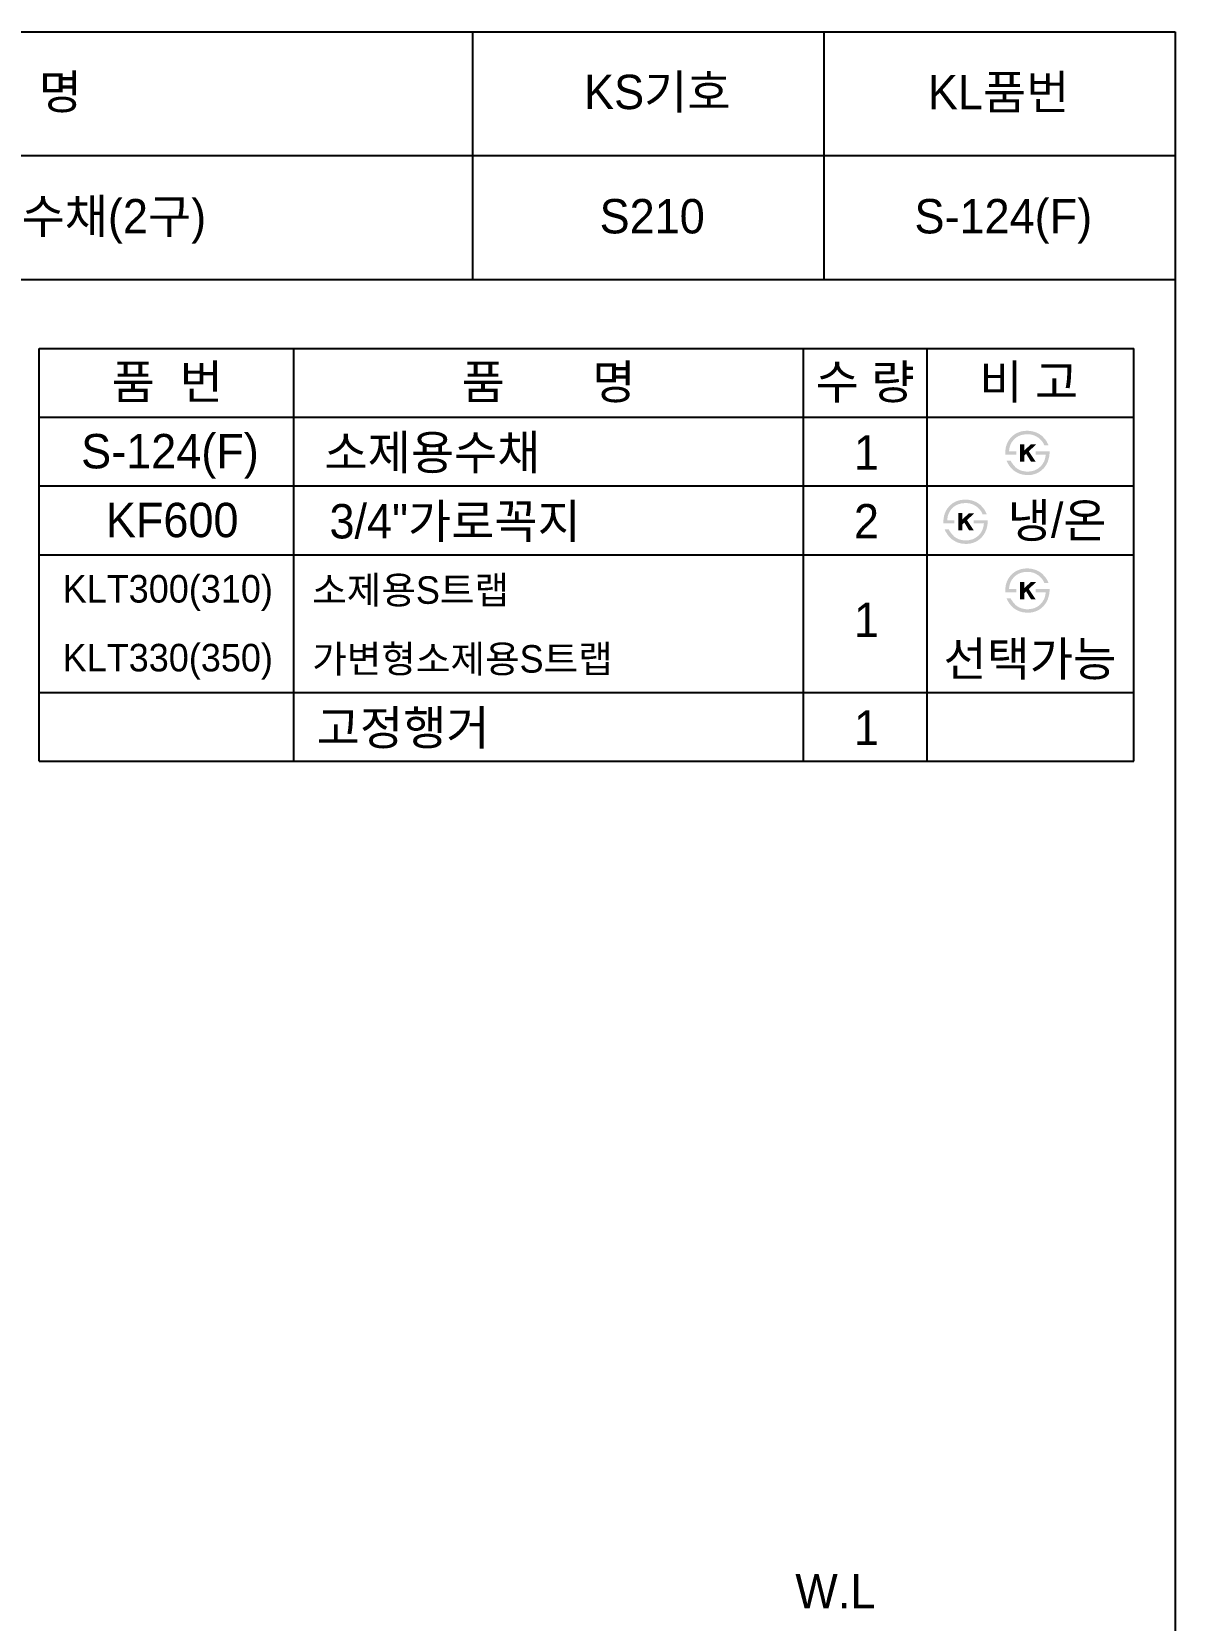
# Model space of a CAD drawing. Header units: millimetres. Extents: x 0 to 3705, y -67 to 2530.
# Drawn here: x 2874 to 3705, y 1376 to 2530 of the extents above; entities that cross this region are included whole.
import ezdxf
from ezdxf.enums import TextEntityAlignment as Align

# ---------------------------------------------------------------- set-up
doc = ezdxf.new("R2010")
doc.units = ezdxf.units.MM
doc.layers.add('TEXT', color=7, linetype='Continuous')
doc.layers.add('도각라인', color=255, linetype='Continuous')
doc.styles.add('타이틀', font='H2GTRM.TTF', dxfattribs={"height": 25})

msp = doc.modelspace()

# ---------------------------------------------------------------- hatches: boundary and pattern name
at = {"layer": 'TEXT'}
for points in [[(3581.3, 2222.8), (3581.3, 2223.2), (3581.3, 2223.6), (3581.3, 2224), (3581.3, 2224.4), (3581.3, 2224.8), (3581.3, 2225.2), (3581.4, 2225.6), (3581.4, 2226), (3581.5, 2226.4), (3581.5, 2226.8), (3581.6, 2227.2), (3581.7, 2227.6), (3581.7, 2228), (3581.8, 2228.4), (3581.9, 2228.8), (3582, 2229.1), (3582.2, 2229.5), (3582.3, 2229.9), (3582.4, 2230.3), (3582.6, 2230.6), (3582.7, 2231), (3582.9, 2231.4), (3583.1, 2231.7), (3583.2, 2232.1), (3583.4, 2232.4), (3583.6, 2232.7), (3583.8, 2233.1), (3584, 2233.4), (3584.3, 2233.7), (3584.5, 2234), (3584.7, 2234.3), (3585.2, 2234.9), (3585.5, 2235.2), (3585.8, 2235.5), (3586.1, 2235.8), (3586.3, 2236.1), (3586.6, 2236.4), (3586.9, 2236.6), (3587.3, 2236.9), (3587.6, 2237.1), (3587.9, 2237.4), (3588.2, 2237.6), (3588.6, 2237.8), (3588.9, 2238), (3589.3, 2238.2), (3589.6, 2238.4), (3590, 2238.6), (3590.4, 2238.7), (3590.8, 2238.9), (3591.2, 2239.1), (3591.6, 2239.2), (3592.1, 2239.4), (3592.5, 2239.5), (3592.9, 2239.6), (3593.4, 2239.7), (3593.8, 2239.8), (3594.3, 2239.9), (3594.8, 2239.9), (3595.2, 2240), (3595.7, 2240), (3596.2, 2240.1), (3596.7, 2240.1), (3597.2, 2240.1), (3597.9, 2240.1), (3598.3, 2240.1), (3598.7, 2240), (3599, 2240), (3599.4, 2240), (3599.8, 2239.9), (3600.1, 2239.9), (3600.5, 2239.8), (3600.8, 2239.7), (3601.2, 2239.7), (3601.5, 2239.6), (3601.8, 2239.5), (3602.2, 2239.4), (3602.5, 2239.3), (3602.8, 2239.2), (3603.2, 2239.1), (3603.5, 2239), (3603.8, 2238.9), (3604.1, 2238.7), (3604.4, 2238.6), (3604.7, 2238.5), (3605, 2238.3), (3605.3, 2238.2), (3605.6, 2238), (3605.9, 2237.8), (3606.2, 2237.7), (3606.4, 2237.5), (3606.7, 2237.3), (3607, 2237.1), (3607.3, 2236.9), (3607.5, 2236.7), (3608, 2236.4), (3608.4, 2236), (3608.8, 2235.6), (3609.1, 2235.2), (3609.5, 2234.8), (3609.9, 2234.4), (3610.2, 2234), (3610.5, 2233.6), (3610.9, 2233.1), (3611.2, 2232.6), (3611.5, 2232.2), (3611.7, 2231.7), (3612, 2231.1), (3612.3, 2230.6), (3612.5, 2230.1), (3612.7, 2229.5), (3612.7, 2229.5), (3609.6, 2229.5), (3609.6, 2229.5), (3609.6, 2229.7), (3609.5, 2229.9), (3609.5, 2230.1), (3609.4, 2230.2), (3609.3, 2230.4), (3609.2, 2230.6), (3609.1, 2230.7), (3609.1, 2230.9), (3609, 2231.1), (3608.9, 2231.2), (3608.8, 2231.4), (3608.7, 2231.6), (3608.6, 2231.7), (3608.4, 2231.9), (3608.3, 2232.1), (3608.2, 2232.2), (3608.1, 2232.4), (3608, 2232.6), (3607.7, 2232.9), (3607.4, 2233.2), (3607.1, 2233.5), (3606.8, 2233.8), (3606.5, 2234.1), (3606.1, 2234.4), (3605.8, 2234.7), (3605.6, 2234.9), (3605.3, 2235.1), (3605.1, 2235.2), (3604.8, 2235.4), (3604.6, 2235.5), (3604.4, 2235.7), (3604.1, 2235.8), (3603.9, 2236), (3603.6, 2236.1), (3603.4, 2236.2), (3603.1, 2236.4), (3602.9, 2236.5), (3602.6, 2236.6), (3602.4, 2236.7), (3602.1, 2236.8), (3601.9, 2236.9), (3601.6, 2237), (3601.3, 2237), (3601.1, 2237.1), (3600.8, 2237.2), (3600.5, 2237.3), (3600.3, 2237.3), (3600, 2237.4), (3599.7, 2237.4), (3599.4, 2237.5), (3599.2, 2237.5), (3598.9, 2237.5), (3598.6, 2237.6), (3598.3, 2237.6), (3598, 2237.6), (3597.7, 2237.6), (3597.4, 2237.6), (3597.1, 2237.6), (3596.8, 2237.6), (3596.4, 2237.6), (3596.1, 2237.5), (3595.7, 2237.5), (3595.4, 2237.5), (3595.1, 2237.4), (3594.8, 2237.4), (3594.5, 2237.3), (3594.1, 2237.3), (3593.8, 2237.2), (3593.5, 2237.1), (3593.2, 2237), (3592.9, 2237), (3592.6, 2236.9), (3592.3, 2236.8), (3592, 2236.7), (3591.8, 2236.5), (3591.5, 2236.4), (3591.2, 2236.3), (3590.9, 2236.2), (3590.7, 2236), (3590.4, 2235.9), (3590.1, 2235.7), (3589.9, 2235.6), (3589.6, 2235.4), (3589.4, 2235.2), (3589.1, 2235), (3588.9, 2234.9), (3588.6, 2234.7), (3588.4, 2234.5), (3588.2, 2234.3), (3587.9, 2234), (3587.7, 2233.8), (3587.5, 2233.6), (3587.3, 2233.4), (3587.1, 2233.1), (3586.9, 2232.9), (3586.7, 2232.6), (3586.5, 2232.4), (3586.3, 2232.1), (3586.1, 2231.9), (3586, 2231.6), (3585.8, 2231.4), (3585.7, 2231.1), (3585.5, 2230.8), (3585.4, 2230.5), (3585.3, 2230.3), (3585.1, 2230), (3585, 2229.7), (3584.9, 2229.4), (3584.8, 2229.1), (3584.7, 2228.8), (3584.6, 2228.5), (3584.5, 2228.2), (3584.4, 2227.8), (3584.4, 2227.5), (3584.3, 2227.2), (3584.3, 2226.9), (3584.2, 2226.5), (3584.2, 2226.2), (3584.1, 2225.8), (3584.1, 2225.5), (3584.1, 2225.1), (3584.1, 2225.1), (3589.3, 2225.1), (3589.3, 2225.1), (3589.3, 2225.1), (3589.3, 2222.8), (3589.3, 2222.8), (3589.3, 2222.8), (3581.3, 2222.8)], [(3595.1, 2225.8), (3599.9, 2230.2), (3603.8, 2230.2), (3598.4, 2225.2), (3603.4, 2217.7), (3600, 2217.7), (3596.5, 2223.4), (3595.1, 2222.2), (3595.1, 2217.7), (3592.1, 2217.7), (3592.1, 2230.3), (3595.1, 2230.3)], [(3613.5, 2225.1), (3613.5, 2224.7), (3613.5, 2224.3), (3613.5, 2223.8), (3613.5, 2223.4), (3613.4, 2223), (3613.4, 2222.5), (3613.3, 2222.1), (3613.3, 2221.7), (3613.2, 2221.3), (3613.1, 2220.9), (3613, 2220.4), (3612.9, 2220), (3612.8, 2219.6), (3612.7, 2219.2), (3612.6, 2218.8), (3612.4, 2218.4), (3612.3, 2218), (3612.2, 2217.6), (3612, 2217.3), (3611.8, 2216.9), (3611.7, 2216.5), (3611.5, 2216.2), (3611.3, 2215.8), (3611.1, 2215.5), (3610.9, 2215.1), (3610.7, 2214.8), (3610.5, 2214.5), (3610.2, 2214.2), (3610, 2213.8), (3609.8, 2213.5), (3609.5, 2213.2), (3609.3, 2212.9), (3609, 2212.6), (3608.7, 2212.4), (3608.4, 2212.1), (3608.1, 2211.8), (3607.9, 2211.6), (3607.6, 2211.3), (3607.3, 2211.1), (3606.9, 2210.8), (3606.6, 2210.6), (3606.3, 2210.4), (3606, 2210.2), (3605.7, 2210), (3605.3, 2209.8), (3605, 2209.6), (3604.6, 2209.4), (3604.3, 2209.3), (3603.9, 2209.1), (3603.5, 2209), (3603.2, 2208.8), (3602.8, 2208.7), (3602.4, 2208.6), (3602, 2208.5), (3601.6, 2208.4), (3601.3, 2208.3), (3600.9, 2208.2), (3600.5, 2208.1), (3600.1, 2208.1), (3599.7, 2208), (3599.3, 2208), (3598.9, 2208), (3598.5, 2207.9), (3598.1, 2207.9), (3597.4, 2207.9), (3596.7, 2208), (3596.1, 2208), (3595.5, 2208.1), (3594.8, 2208.2), (3594.5, 2208.2), (3594.2, 2208.3), (3593.9, 2208.3), (3593.6, 2208.4), (3593.3, 2208.5), (3593, 2208.6), (3592.7, 2208.6), (3592.4, 2208.7), (3592.1, 2208.8), (3591.9, 2208.9), (3591.6, 2209), (3591.3, 2209.1), (3591, 2209.2), (3590.7, 2209.4), (3590.5, 2209.5), (3590.2, 2209.6), (3589.9, 2209.7), (3589.7, 2209.9), (3589.4, 2210), (3589.2, 2210.2), (3588.9, 2210.3), (3588.4, 2210.7), (3588.1, 2210.8), (3587.9, 2211), (3587.6, 2211.2), (3587.3, 2211.4), (3587.1, 2211.6), (3586.9, 2211.8), (3586.6, 2212), (3586.4, 2212.2), (3586.2, 2212.5), (3585.9, 2212.7), (3585.7, 2212.9), (3585.5, 2213.1), (3585.3, 2213.4), (3585.1, 2213.6), (3584.9, 2213.9), (3584.7, 2214.1), (3584.5, 2214.4), (3584.3, 2214.6), (3584.1, 2214.9), (3583.9, 2215.2), (3583.8, 2215.5), (3583.6, 2215.7), (3583.4, 2216), (3583.3, 2216.3), (3583.1, 2216.6), (3582.9, 2216.9), (3582.8, 2217.2), (3582.5, 2217.8), (3582.2, 2218.5), (3582.2, 2218.5), (3585.2, 2218.5), (3585.2, 2218.5), (3585.4, 2218.1), (3585.6, 2217.6), (3585.9, 2217.2), (3586.1, 2216.9), (3586.4, 2216.5), (3586.6, 2216.1), (3586.9, 2215.8), (3587.1, 2215.4), (3587.4, 2215.1), (3587.7, 2214.8), (3588, 2214.5), (3588.3, 2214.2), (3588.5, 2213.9), (3588.8, 2213.6), (3589.1, 2213.3), (3589.5, 2213.1), (3589.7, 2212.9), (3589.9, 2212.7), (3590.1, 2212.6), (3590.4, 2212.4), (3590.6, 2212.3), (3590.9, 2212.1), (3591.1, 2212), (3591.3, 2211.9), (3591.6, 2211.7), (3591.8, 2211.6), (3592.1, 2211.5), (3592.4, 2211.4), (3592.6, 2211.3), (3592.9, 2211.2), (3593.1, 2211.1), (3593.4, 2211), (3593.7, 2211), (3593.9, 2210.9), (3594.2, 2210.8), (3594.5, 2210.8), (3594.8, 2210.7), (3595.1, 2210.7), (3595.4, 2210.6), (3595.6, 2210.6), (3595.9, 2210.6), (3596.2, 2210.5), (3596.5, 2210.5), (3596.8, 2210.5), (3597.1, 2210.5), (3597.4, 2210.5), (3597.8, 2210.5), (3598.6, 2210.5), (3598.9, 2210.6), (3599.2, 2210.6), (3599.4, 2210.6), (3599.7, 2210.6), (3600, 2210.7), (3600.2, 2210.7), (3600.5, 2210.8), (3600.7, 2210.8), (3601, 2210.9), (3601.3, 2210.9), (3601.5, 2211), (3601.8, 2211.1), (3602, 2211.2), (3602.3, 2211.2), (3602.5, 2211.3), (3602.8, 2211.4), (3603, 2211.5), (3603.3, 2211.6), (3603.5, 2211.8), (3603.7, 2211.9), (3604, 2212), (3604.2, 2212.1), (3604.5, 2212.3), (3604.7, 2212.4), (3604.9, 2212.6), (3605.1, 2212.7), (3605.4, 2212.9), (3605.6, 2213), (3605.8, 2213.2), (3606.1, 2213.4), (3606.3, 2213.6), (3606.6, 2213.8), (3606.8, 2214), (3607, 2214.3), (3607.3, 2214.5), (3607.5, 2214.8), (3607.7, 2215), (3607.9, 2215.3), (3608.1, 2215.5), (3608.3, 2215.8), (3608.5, 2216), (3608.7, 2216.3), (3608.8, 2216.6), (3609, 2216.9), (3609.1, 2217.2), (3609.3, 2217.4), (3609.4, 2217.7), (3609.6, 2218), (3609.7, 2218.3), (3609.8, 2218.7), (3609.9, 2219), (3610, 2219.3), (3610.1, 2219.6), (3610.2, 2220), (3610.3, 2220.3), (3610.4, 2220.6), (3610.5, 2221), (3610.5, 2221.3), (3610.6, 2221.7), (3610.6, 2222.1), (3610.7, 2222.4), (3610.7, 2222.8), (3610.7, 2222.8), (3603.3, 2222.8), (3603.3, 2222.8), (3603.3, 2222.8), (3603.3, 2225.1), (3603.3, 2225.1), (3603.3, 2225.1), (3613.5, 2225.1)], [(3536.4, 2172.8), (3536.4, 2173.2), (3536.4, 2173.6), (3536.4, 2174), (3536.4, 2174.4), (3536.4, 2174.8), (3536.4, 2175.2), (3536.5, 2175.6), (3536.5, 2176), (3536.6, 2176.4), (3536.6, 2176.8), (3536.7, 2177.2), (3536.8, 2177.6), (3536.8, 2178), (3536.9, 2178.4), (3537, 2178.8), (3537.1, 2179.1), (3537.3, 2179.5), (3537.4, 2179.9), (3537.5, 2180.3), (3537.7, 2180.6), (3537.8, 2181), (3538, 2181.4), (3538.2, 2181.7), (3538.3, 2182.1), (3538.5, 2182.4), (3538.7, 2182.7), (3538.9, 2183.1), (3539.1, 2183.4), (3539.4, 2183.7), (3539.6, 2184), (3539.8, 2184.3), (3540.3, 2184.9), (3540.6, 2185.2), (3540.9, 2185.5), (3541.2, 2185.8), (3541.4, 2186.1), (3541.7, 2186.4), (3542.1, 2186.6), (3542.4, 2186.9), (3542.7, 2187.1), (3543, 2187.4), (3543.3, 2187.6), (3543.7, 2187.8), (3544, 2188), (3544.4, 2188.2), (3544.7, 2188.4), (3545.1, 2188.6), (3545.5, 2188.7), (3545.9, 2188.9), (3546.3, 2189.1), (3546.7, 2189.2), (3547.2, 2189.4), (3547.6, 2189.5), (3548, 2189.6), (3548.5, 2189.7), (3548.9, 2189.8), (3549.4, 2189.9), (3549.9, 2189.9), (3550.3, 2190), (3550.8, 2190), (3551.3, 2190.1), (3551.8, 2190.1), (3552.3, 2190.1), (3553, 2190.1), (3553.4, 2190.1), (3553.8, 2190), (3554.1, 2190), (3554.5, 2190), (3554.9, 2189.9), (3555.2, 2189.9), (3555.6, 2189.8), (3555.9, 2189.7), (3556.3, 2189.7), (3556.6, 2189.6), (3557, 2189.5), (3557.3, 2189.4), (3557.6, 2189.3), (3557.9, 2189.2), (3558.3, 2189.1), (3558.6, 2189), (3558.9, 2188.9), (3559.2, 2188.7), (3559.5, 2188.6), (3559.8, 2188.5), (3560.1, 2188.3), (3560.4, 2188.2), (3560.7, 2188), (3561, 2187.8), (3561.3, 2187.7), (3561.6, 2187.5), (3561.8, 2187.3), (3562.1, 2187.1), (3562.4, 2186.9), (3562.6, 2186.7), (3563.1, 2186.4), (3563.5, 2186), (3563.9, 2185.6), (3564.2, 2185.2), (3564.6, 2184.8), (3565, 2184.4), (3565.3, 2184), (3565.6, 2183.6), (3566, 2183.1), (3566.3, 2182.6), (3566.6, 2182.2), (3566.8, 2181.7), (3567.1, 2181.1), (3567.4, 2180.6), (3567.6, 2180.1), (3567.9, 2179.5), (3567.9, 2179.5), (3564.7, 2179.5), (3564.7, 2179.5), (3564.7, 2179.7), (3564.6, 2179.9), (3564.6, 2180.1), (3564.5, 2180.2), (3564.4, 2180.4), (3564.3, 2180.6), (3564.2, 2180.7), (3564.2, 2180.9), (3564.1, 2181.1), (3564, 2181.2), (3563.9, 2181.4), (3563.8, 2181.6), (3563.7, 2181.7), (3563.5, 2181.9), (3563.4, 2182.1), (3563.3, 2182.2), (3563.2, 2182.4), (3563.1, 2182.6), (3562.8, 2182.9), (3562.5, 2183.2), (3562.2, 2183.5), (3561.9, 2183.8), (3561.6, 2184.1), (3561.2, 2184.4), (3560.9, 2184.7), (3560.7, 2184.9), (3560.4, 2185.1), (3560.2, 2185.2), (3559.9, 2185.4), (3559.7, 2185.5), (3559.5, 2185.7), (3559.2, 2185.8), (3559, 2186), (3558.7, 2186.1), (3558.5, 2186.2), (3558.2, 2186.4), (3558, 2186.5), (3557.7, 2186.6), (3557.5, 2186.7), (3557.2, 2186.8), (3557, 2186.9), (3556.7, 2187), (3556.4, 2187), (3556.2, 2187.1), (3555.9, 2187.2), (3555.6, 2187.3), (3555.4, 2187.3), (3555.1, 2187.4), (3554.8, 2187.4), (3554.5, 2187.5), (3554.3, 2187.5), (3554, 2187.5), (3553.7, 2187.6), (3553.4, 2187.6), (3553.1, 2187.6), (3552.8, 2187.6), (3552.5, 2187.6), (3552.2, 2187.6), (3551.9, 2187.6), (3551.5, 2187.6), (3551.2, 2187.5), (3550.8, 2187.5), (3550.5, 2187.5), (3550.2, 2187.4), (3549.9, 2187.4), (3549.6, 2187.3), (3549.2, 2187.3), (3548.9, 2187.2), (3548.6, 2187.1), (3548.3, 2187), (3548, 2187), (3547.7, 2186.9), (3547.4, 2186.8), (3547.1, 2186.7), (3546.9, 2186.5), (3546.6, 2186.4), (3546.3, 2186.3), (3546, 2186.2), (3545.8, 2186), (3545.5, 2185.9), (3545.2, 2185.7), (3545, 2185.6), (3544.7, 2185.4), (3544.5, 2185.2), (3544.2, 2185), (3544, 2184.9), (3543.7, 2184.7), (3543.5, 2184.5), (3543.3, 2184.3), (3543, 2184), (3542.8, 2183.8), (3542.6, 2183.6), (3542.4, 2183.4), (3542.2, 2183.1), (3542, 2182.9), (3541.8, 2182.6), (3541.6, 2182.4), (3541.4, 2182.1), (3541.2, 2181.9), (3541.1, 2181.6), (3540.9, 2181.4), (3540.8, 2181.1), (3540.6, 2180.8), (3540.5, 2180.5), (3540.4, 2180.3), (3540.2, 2180), (3540.1, 2179.7), (3540, 2179.4), (3539.9, 2179.1), (3539.8, 2178.8), (3539.7, 2178.5), (3539.6, 2178.2), (3539.6, 2177.8), (3539.5, 2177.5), (3539.4, 2177.2), (3539.4, 2176.9), (3539.3, 2176.5), (3539.3, 2176.2), (3539.2, 2175.8), (3539.2, 2175.5), (3539.2, 2175.1), (3539.2, 2175.1), (3544.4, 2175.1), (3544.4, 2175.1), (3544.4, 2175.1), (3544.4, 2172.8), (3544.4, 2172.8), (3544.4, 2172.8), (3536.4, 2172.8)], [(3568.6, 2175.1), (3568.6, 2174.7), (3568.6, 2174.3), (3568.6, 2173.8), (3568.6, 2173.4), (3568.5, 2173), (3568.5, 2172.5), (3568.4, 2172.1), (3568.4, 2171.7), (3568.3, 2171.3), (3568.2, 2170.9), (3568.1, 2170.4), (3568, 2170), (3567.9, 2169.6), (3567.8, 2169.2), (3567.7, 2168.8), (3567.6, 2168.4), (3567.4, 2168), (3567.3, 2167.6), (3567.1, 2167.3), (3566.9, 2166.9), (3566.8, 2166.5), (3566.6, 2166.2), (3566.4, 2165.8), (3566.2, 2165.5), (3566, 2165.1), (3565.8, 2164.8), (3565.6, 2164.5), (3565.3, 2164.2), (3565.1, 2163.8), (3564.9, 2163.5), (3564.6, 2163.2), (3564.4, 2162.9), (3564.1, 2162.6), (3563.8, 2162.4), (3563.5, 2162.1), (3563.3, 2161.8), (3563, 2161.6), (3562.7, 2161.3), (3562.4, 2161.1), (3562, 2160.8), (3561.7, 2160.6), (3561.4, 2160.4), (3561.1, 2160.2), (3560.8, 2160), (3560.4, 2159.8), (3560.1, 2159.6), (3559.7, 2159.4), (3559.4, 2159.3), (3559, 2159.1), (3558.6, 2159), (3558.3, 2158.8), (3557.9, 2158.7), (3557.5, 2158.6), (3557.1, 2158.5), (3556.7, 2158.4), (3556.4, 2158.3), (3556, 2158.2), (3555.6, 2158.1), (3555.2, 2158.1), (3554.8, 2158), (3554.4, 2158), (3554, 2158), (3553.6, 2157.9), (3553.2, 2157.9), (3552.5, 2157.9), (3551.8, 2158), (3551.2, 2158), (3550.6, 2158.1), (3549.9, 2158.2), (3549.6, 2158.2), (3549.3, 2158.3), (3549, 2158.3), (3548.7, 2158.4), (3548.4, 2158.5), (3548.1, 2158.6), (3547.8, 2158.6), (3547.5, 2158.7), (3547.3, 2158.8), (3547, 2158.9), (3546.7, 2159), (3546.4, 2159.1), (3546.1, 2159.2), (3545.9, 2159.4), (3545.6, 2159.5), (3545.3, 2159.6), (3545, 2159.7), (3544.8, 2159.9), (3544.5, 2160), (3544.3, 2160.2), (3544, 2160.3), (3543.5, 2160.7), (3543.2, 2160.8), (3543, 2161), (3542.7, 2161.2), (3542.4, 2161.4), (3542.2, 2161.6), (3542, 2161.8), (3541.7, 2162), (3541.5, 2162.2), (3541.3, 2162.5), (3541, 2162.7), (3540.8, 2162.9), (3540.6, 2163.1), (3540.4, 2163.4), (3540.2, 2163.6), (3540, 2163.9), (3539.8, 2164.1), (3539.6, 2164.4), (3539.4, 2164.6), (3539.2, 2164.9), (3539, 2165.2), (3538.9, 2165.5), (3538.7, 2165.7), (3538.5, 2166), (3538.4, 2166.3), (3538.2, 2166.6), (3538, 2166.9), (3537.9, 2167.2), (3537.6, 2167.8), (3537.3, 2168.5), (3537.3, 2168.5), (3540.3, 2168.5), (3540.3, 2168.5), (3540.5, 2168.1), (3540.7, 2167.6), (3541, 2167.2), (3541.2, 2166.9), (3541.5, 2166.5), (3541.7, 2166.1), (3542, 2165.8), (3542.3, 2165.4), (3542.5, 2165.1), (3542.8, 2164.8), (3543.1, 2164.5), (3543.4, 2164.2), (3543.7, 2163.9), (3543.9, 2163.6), (3544.2, 2163.3), (3544.6, 2163.1), (3544.8, 2162.9), (3545, 2162.7), (3545.2, 2162.6), (3545.5, 2162.4), (3545.7, 2162.3), (3546, 2162.1), (3546.2, 2162), (3546.4, 2161.9), (3546.7, 2161.7), (3546.9, 2161.6), (3547.2, 2161.5), (3547.5, 2161.4), (3547.7, 2161.3), (3548, 2161.2), (3548.2, 2161.1), (3548.5, 2161), (3548.8, 2161), (3549.1, 2160.9), (3549.3, 2160.8), (3549.6, 2160.8), (3549.9, 2160.7), (3550.2, 2160.7), (3550.5, 2160.6), (3550.8, 2160.6), (3551, 2160.6), (3551.3, 2160.5), (3551.6, 2160.5), (3551.9, 2160.5), (3552.2, 2160.5), (3552.6, 2160.5), (3552.9, 2160.5), (3553.7, 2160.5), (3554, 2160.6), (3554.3, 2160.6), (3554.5, 2160.6), (3554.8, 2160.6), (3555.1, 2160.7), (3555.3, 2160.7), (3555.6, 2160.8), (3555.9, 2160.8), (3556.1, 2160.9), (3556.4, 2160.9), (3556.6, 2161), (3556.9, 2161.1), (3557.1, 2161.2), (3557.4, 2161.2), (3557.6, 2161.3), (3557.9, 2161.4), (3558.1, 2161.5), (3558.4, 2161.6), (3558.6, 2161.8), (3558.8, 2161.9), (3559.1, 2162), (3559.3, 2162.1), (3559.6, 2162.3), (3559.8, 2162.4), (3560, 2162.6), (3560.3, 2162.7), (3560.5, 2162.9), (3560.7, 2163), (3560.9, 2163.2), (3561.2, 2163.4), (3561.4, 2163.6), (3561.7, 2163.8), (3561.9, 2164), (3562.1, 2164.3), (3562.4, 2164.5), (3562.6, 2164.8), (3562.8, 2165), (3563, 2165.3), (3563.2, 2165.5), (3563.4, 2165.8), (3563.6, 2166), (3563.8, 2166.3), (3563.9, 2166.6), (3564.1, 2166.9), (3564.2, 2167.2), (3564.4, 2167.4), (3564.5, 2167.7), (3564.7, 2168), (3564.8, 2168.3), (3564.9, 2168.7), (3565, 2169), (3565.1, 2169.3), (3565.2, 2169.6), (3565.3, 2170), (3565.4, 2170.3), (3565.5, 2170.6), (3565.6, 2171), (3565.6, 2171.3), (3565.7, 2171.7), (3565.7, 2172.1), (3565.8, 2172.4), (3565.8, 2172.8), (3565.8, 2172.8), (3558.4, 2172.8), (3558.4, 2172.8), (3558.4, 2172.8), (3558.4, 2175.1), (3558.4, 2175.1), (3558.4, 2175.1), (3568.6, 2175.1)], [(3550.2, 2175.8), (3555, 2180.2), (3558.9, 2180.2), (3553.5, 2175.2), (3558.5, 2167.7), (3555.1, 2167.7), (3551.6, 2173.4), (3550.2, 2172.2), (3550.2, 2167.7), (3547.2, 2167.7), (3547.2, 2180.3), (3550.2, 2180.3)], [(3581.3, 2122.8), (3581.3, 2123.2), (3581.3, 2123.6), (3581.3, 2124), (3581.3, 2124.4), (3581.3, 2124.8), (3581.3, 2125.2), (3581.4, 2125.6), (3581.4, 2126), (3581.5, 2126.4), (3581.5, 2126.8), (3581.6, 2127.2), (3581.7, 2127.6), (3581.7, 2128), (3581.8, 2128.4), (3581.9, 2128.8), (3582, 2129.1), (3582.2, 2129.5), (3582.3, 2129.9), (3582.4, 2130.3), (3582.6, 2130.6), (3582.7, 2131), (3582.9, 2131.4), (3583.1, 2131.7), (3583.2, 2132.1), (3583.4, 2132.4), (3583.6, 2132.7), (3583.8, 2133.1), (3584, 2133.4), (3584.3, 2133.7), (3584.5, 2134), (3584.7, 2134.3), (3585.2, 2134.9), (3585.5, 2135.2), (3585.8, 2135.5), (3586.1, 2135.8), (3586.3, 2136.1), (3586.6, 2136.4), (3586.9, 2136.6), (3587.3, 2136.9), (3587.6, 2137.1), (3587.9, 2137.4), (3588.2, 2137.6), (3588.6, 2137.8), (3588.9, 2138), (3589.3, 2138.2), (3589.6, 2138.4), (3590, 2138.6), (3590.4, 2138.7), (3590.8, 2138.9), (3591.2, 2139.1), (3591.6, 2139.2), (3592.1, 2139.4), (3592.5, 2139.5), (3592.9, 2139.6), (3593.4, 2139.7), (3593.8, 2139.8), (3594.3, 2139.9), (3594.8, 2139.9), (3595.2, 2140), (3595.7, 2140), (3596.2, 2140.1), (3596.7, 2140.1), (3597.2, 2140.1), (3597.9, 2140.1), (3598.3, 2140.1), (3598.7, 2140), (3599, 2140), (3599.4, 2140), (3599.8, 2139.9), (3600.1, 2139.9), (3600.5, 2139.8), (3600.8, 2139.7), (3601.2, 2139.7), (3601.5, 2139.6), (3601.8, 2139.5), (3602.2, 2139.4), (3602.5, 2139.3), (3602.8, 2139.2), (3603.2, 2139.1), (3603.5, 2139), (3603.8, 2138.9), (3604.1, 2138.7), (3604.4, 2138.6), (3604.7, 2138.5), (3605, 2138.3), (3605.3, 2138.2), (3605.6, 2138), (3605.9, 2137.8), (3606.2, 2137.7), (3606.4, 2137.5), (3606.7, 2137.3), (3607, 2137.1), (3607.3, 2136.9), (3607.5, 2136.7), (3608, 2136.4), (3608.4, 2136), (3608.8, 2135.6), (3609.1, 2135.2), (3609.5, 2134.8), (3609.9, 2134.4), (3610.2, 2134), (3610.5, 2133.6), (3610.9, 2133.1), (3611.2, 2132.6), (3611.5, 2132.2), (3611.7, 2131.7), (3612, 2131.1), (3612.3, 2130.6), (3612.5, 2130.1), (3612.7, 2129.5), (3612.7, 2129.5), (3609.6, 2129.5), (3609.6, 2129.5), (3609.6, 2129.7), (3609.5, 2129.9), (3609.5, 2130.1), (3609.4, 2130.2), (3609.3, 2130.4), (3609.2, 2130.6), (3609.1, 2130.7), (3609.1, 2130.9), (3609, 2131.1), (3608.9, 2131.2), (3608.8, 2131.4), (3608.7, 2131.6), (3608.6, 2131.7), (3608.4, 2131.9), (3608.3, 2132.1), (3608.2, 2132.2), (3608.1, 2132.4), (3608, 2132.6), (3607.7, 2132.9), (3607.4, 2133.2), (3607.1, 2133.5), (3606.8, 2133.8), (3606.5, 2134.1), (3606.1, 2134.4), (3605.8, 2134.7), (3605.6, 2134.9), (3605.3, 2135.1), (3605.1, 2135.2), (3604.8, 2135.4), (3604.6, 2135.5), (3604.4, 2135.7), (3604.1, 2135.8), (3603.9, 2136), (3603.6, 2136.1), (3603.4, 2136.2), (3603.1, 2136.4), (3602.9, 2136.5), (3602.6, 2136.6), (3602.4, 2136.7), (3602.1, 2136.8), (3601.9, 2136.9), (3601.6, 2137), (3601.3, 2137), (3601.1, 2137.1), (3600.8, 2137.2), (3600.5, 2137.3), (3600.3, 2137.3), (3600, 2137.4), (3599.7, 2137.4), (3599.4, 2137.5), (3599.2, 2137.5), (3598.9, 2137.5), (3598.6, 2137.6), (3598.3, 2137.6), (3598, 2137.6), (3597.7, 2137.6), (3597.4, 2137.6), (3597.1, 2137.6), (3596.8, 2137.6), (3596.4, 2137.6), (3596.1, 2137.5), (3595.7, 2137.5), (3595.4, 2137.5), (3595.1, 2137.4), (3594.8, 2137.4), (3594.5, 2137.3), (3594.1, 2137.3), (3593.8, 2137.2), (3593.5, 2137.1), (3593.2, 2137), (3592.9, 2137), (3592.6, 2136.9), (3592.3, 2136.8), (3592, 2136.7), (3591.8, 2136.5), (3591.5, 2136.4), (3591.2, 2136.3), (3590.9, 2136.2), (3590.7, 2136), (3590.4, 2135.9), (3590.1, 2135.7), (3589.9, 2135.6), (3589.6, 2135.4), (3589.4, 2135.2), (3589.1, 2135), (3588.9, 2134.9), (3588.6, 2134.7), (3588.4, 2134.5), (3588.2, 2134.3), (3587.9, 2134), (3587.7, 2133.8), (3587.5, 2133.6), (3587.3, 2133.4), (3587.1, 2133.1), (3586.9, 2132.9), (3586.7, 2132.6), (3586.5, 2132.4), (3586.3, 2132.1), (3586.1, 2131.9), (3586, 2131.6), (3585.8, 2131.4), (3585.7, 2131.1), (3585.5, 2130.8), (3585.4, 2130.5), (3585.3, 2130.3), (3585.1, 2130), (3585, 2129.7), (3584.9, 2129.4), (3584.8, 2129.1), (3584.7, 2128.8), (3584.6, 2128.5), (3584.5, 2128.2), (3584.4, 2127.8), (3584.4, 2127.5), (3584.3, 2127.2), (3584.3, 2126.9), (3584.2, 2126.5), (3584.2, 2126.2), (3584.1, 2125.8), (3584.1, 2125.5), (3584.1, 2125.1), (3584.1, 2125.1), (3589.3, 2125.1), (3589.3, 2125.1), (3589.3, 2125.1), (3589.3, 2122.8), (3589.3, 2122.8), (3589.3, 2122.8), (3581.3, 2122.8)], [(3613.5, 2125.1), (3613.5, 2124.7), (3613.5, 2124.3), (3613.5, 2123.8), (3613.5, 2123.4), (3613.4, 2123), (3613.4, 2122.5), (3613.3, 2122.1), (3613.3, 2121.7), (3613.2, 2121.3), (3613.1, 2120.9), (3613, 2120.4), (3612.9, 2120), (3612.8, 2119.6), (3612.7, 2119.2), (3612.6, 2118.8), (3612.4, 2118.4), (3612.3, 2118), (3612.2, 2117.6), (3612, 2117.3), (3611.8, 2116.9), (3611.7, 2116.5), (3611.5, 2116.2), (3611.3, 2115.8), (3611.1, 2115.5), (3610.9, 2115.1), (3610.7, 2114.8), (3610.5, 2114.5), (3610.2, 2114.2), (3610, 2113.8), (3609.8, 2113.5), (3609.5, 2113.2), (3609.3, 2112.9), (3609, 2112.6), (3608.7, 2112.4), (3608.4, 2112.1), (3608.1, 2111.8), (3607.9, 2111.6), (3607.6, 2111.3), (3607.3, 2111.1), (3606.9, 2110.8), (3606.6, 2110.6), (3606.3, 2110.4), (3606, 2110.2), (3605.7, 2110), (3605.3, 2109.8), (3605, 2109.6), (3604.6, 2109.4), (3604.3, 2109.3), (3603.9, 2109.1), (3603.5, 2109), (3603.2, 2108.8), (3602.8, 2108.7), (3602.4, 2108.6), (3602, 2108.5), (3601.6, 2108.4), (3601.3, 2108.3), (3600.9, 2108.2), (3600.5, 2108.1), (3600.1, 2108.1), (3599.7, 2108), (3599.3, 2108), (3598.9, 2108), (3598.5, 2107.9), (3598.1, 2107.9), (3597.4, 2107.9), (3596.7, 2108), (3596.1, 2108), (3595.5, 2108.1), (3594.8, 2108.2), (3594.5, 2108.2), (3594.2, 2108.3), (3593.9, 2108.3), (3593.6, 2108.4), (3593.3, 2108.5), (3593, 2108.6), (3592.7, 2108.6), (3592.4, 2108.7), (3592.1, 2108.8), (3591.9, 2108.9), (3591.6, 2109), (3591.3, 2109.1), (3591, 2109.2), (3590.7, 2109.4), (3590.5, 2109.5), (3590.2, 2109.6), (3589.9, 2109.7), (3589.7, 2109.9), (3589.4, 2110), (3589.2, 2110.2), (3588.9, 2110.3), (3588.4, 2110.7), (3588.1, 2110.8), (3587.9, 2111), (3587.6, 2111.2), (3587.3, 2111.4), (3587.1, 2111.6), (3586.9, 2111.8), (3586.6, 2112), (3586.4, 2112.2), (3586.2, 2112.5), (3585.9, 2112.7), (3585.7, 2112.9), (3585.5, 2113.1), (3585.3, 2113.4), (3585.1, 2113.6), (3584.9, 2113.9), (3584.7, 2114.1), (3584.5, 2114.4), (3584.3, 2114.6), (3584.1, 2114.9), (3583.9, 2115.2), (3583.8, 2115.5), (3583.6, 2115.7), (3583.4, 2116), (3583.3, 2116.3), (3583.1, 2116.6), (3582.9, 2116.9), (3582.8, 2117.2), (3582.5, 2117.8), (3582.2, 2118.5), (3582.2, 2118.5), (3585.2, 2118.5), (3585.2, 2118.5), (3585.4, 2118.1), (3585.6, 2117.6), (3585.9, 2117.2), (3586.1, 2116.9), (3586.4, 2116.5), (3586.6, 2116.1), (3586.9, 2115.8), (3587.1, 2115.4), (3587.4, 2115.1), (3587.7, 2114.8), (3588, 2114.5), (3588.3, 2114.2), (3588.5, 2113.9), (3588.8, 2113.6), (3589.1, 2113.3), (3589.5, 2113.1), (3589.7, 2112.9), (3589.9, 2112.7), (3590.1, 2112.6), (3590.4, 2112.4), (3590.6, 2112.3), (3590.9, 2112.1), (3591.1, 2112), (3591.3, 2111.9), (3591.6, 2111.7), (3591.8, 2111.6), (3592.1, 2111.5), (3592.4, 2111.4), (3592.6, 2111.3), (3592.9, 2111.2), (3593.1, 2111.1), (3593.4, 2111), (3593.7, 2111), (3593.9, 2110.9), (3594.2, 2110.8), (3594.5, 2110.8), (3594.8, 2110.7), (3595.1, 2110.7), (3595.4, 2110.6), (3595.6, 2110.6), (3595.9, 2110.6), (3596.2, 2110.5), (3596.5, 2110.5), (3596.8, 2110.5), (3597.1, 2110.5), (3597.4, 2110.5), (3597.8, 2110.5), (3598.6, 2110.5), (3598.9, 2110.6), (3599.2, 2110.6), (3599.4, 2110.6), (3599.7, 2110.6), (3600, 2110.7), (3600.2, 2110.7), (3600.5, 2110.8), (3600.7, 2110.8), (3601, 2110.9), (3601.3, 2110.9), (3601.5, 2111), (3601.8, 2111.1), (3602, 2111.2), (3602.3, 2111.2), (3602.5, 2111.3), (3602.8, 2111.4), (3603, 2111.5), (3603.3, 2111.6), (3603.5, 2111.8), (3603.7, 2111.9), (3604, 2112), (3604.2, 2112.1), (3604.5, 2112.3), (3604.7, 2112.4), (3604.9, 2112.6), (3605.1, 2112.7), (3605.4, 2112.9), (3605.6, 2113), (3605.8, 2113.2), (3606.1, 2113.4), (3606.3, 2113.6), (3606.6, 2113.8), (3606.8, 2114), (3607, 2114.3), (3607.3, 2114.5), (3607.5, 2114.8), (3607.7, 2115), (3607.9, 2115.3), (3608.1, 2115.5), (3608.3, 2115.8), (3608.5, 2116), (3608.7, 2116.3), (3608.8, 2116.6), (3609, 2116.9), (3609.1, 2117.2), (3609.3, 2117.4), (3609.4, 2117.7), (3609.6, 2118), (3609.7, 2118.3), (3609.8, 2118.7), (3609.9, 2119), (3610, 2119.3), (3610.1, 2119.6), (3610.2, 2120), (3610.3, 2120.3), (3610.4, 2120.6), (3610.5, 2121), (3610.5, 2121.3), (3610.6, 2121.7), (3610.6, 2122.1), (3610.7, 2122.4), (3610.7, 2122.8), (3610.7, 2122.8), (3603.3, 2122.8), (3603.3, 2122.8), (3603.3, 2122.8), (3603.3, 2125.1), (3603.3, 2125.1), (3603.3, 2125.1), (3613.5, 2125.1)], [(3595.1, 2125.8), (3599.9, 2130.2), (3603.8, 2130.2), (3598.4, 2125.2), (3603.4, 2117.7), (3600, 2117.7), (3596.5, 2123.4), (3595.1, 2122.2), (3595.1, 2117.7), (3592.1, 2117.7), (3592.1, 2130.3), (3595.1, 2130.3)]]:
    msp.add_hatch(color=256, dxfattribs=at).paths.add_polyline_path(points, flags=0)

# ---------------------------------------------------------------- linework, layer by layer
at = {"layer": '도각라인', "color": 7}
for p, q in [((1904.7, 2530), (3704.7, 2530)), ((3194.7, 2350), (3194.7, 2530)), ((3449.7, 2350), (3449.7, 2530)), ((3704.7, 2530), (3704.7, 0)), ((2424.7, 2440), (3704.7, 2440)), ((1904.7, 2350), (3704.7, 2350)), ((2879.7, 2300), (3674.7, 2300)), ((2879.7, 2000), (2879.7, 2300)), ((3064.7, 2000), (3064.7, 2300)), ((3434.7, 2000), (3434.7, 2300)), ((3524.7, 2000), (3524.7, 2300)), ((3674.7, 2000), (3674.7, 2300)), ((2879.7, 2250), (3674.7, 2250)), ((2879.7, 2200), (3674.7, 2200)), ((2879.7, 2150), (3674.7, 2150)), ((2879.7, 2050), (3674.7, 2050)), ((2879.7, 2000), (3674.7, 2000))]:
    msp.add_line(p, q, dxfattribs=at)

# ---------------------------------------------------------------- texts
at = {"layer": 'TEXT', "style": '타이틀'}
for s, height, p in [('품             명', 25, (2820.4, 2486.4)), ('KS기호', 25, (3328.6, 2486.3)), ('KL품번', 25, (3576.5, 2486.1)), ('받이 달린 청소용 수채(2구)', 25, (2810.5, 2396)), ('S210', 25, (3324.9, 2396)), ('S-124(F)', 25, (3579.9, 2396)), ('품  번', 25, (2972.7, 2275.7)), ('품       명', 25, (3249.6, 2275.7)), ('수 량', 25, (3479.5, 2275.7)), ('비 고', 25, (3598.4, 2275.7)), ('S-124(F)', 25, (2974.7, 2225.3)), ('소제용수채', 25, (3165.3, 2224.4)), ('1', 25, (3480.5, 2224.4)), ('KF600', 25, (2976.3, 2175.3)), ('3/4"가로꼭지', 25, (3181.8, 2174.4)), ('2', 25, (3480.5, 2174.4)), ('냉/온', 25, (3619, 2175)), ('KLT300(310)', 20, (2973.1, 2125.3)), ('1', 25, (3480.5, 2102.7)), ('선택가능', 25, (3599.2, 2074.4)), ('KLT330(350)', 20, (2973.1, 2075.3)), ('고정행거', 25, (3144, 2024.4)), ('1', 25, (3480.5, 2024.4))]:
    msp.add_text(s, height=height, dxfattribs=at).set_placement(p, align=Align.MIDDLE_CENTER)
for s, p in [('소제용S트랩', (3078, 2124.4)), ('가변형소제용S트랩', (3078, 2074.4))]:
    msp.add_text(s, height=20, dxfattribs=at).set_placement(p, align=Align.MIDDLE_LEFT)
msp.add_text('W.L', height=25, dxfattribs=at).set_placement((3457.9, 1397.1), align=Align.MIDDLE)

doc.saveas('drawing.dxf')
